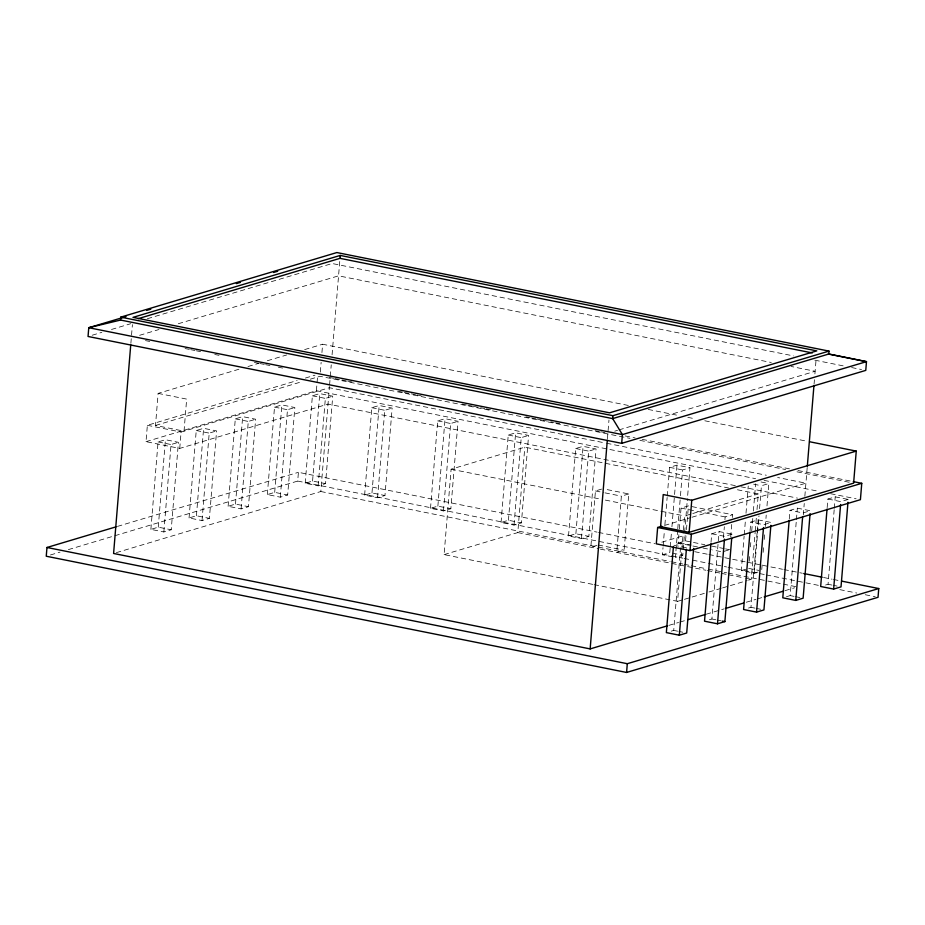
<?xml version="1.0" encoding="UTF-8"?>
<svg xmlns="http://www.w3.org/2000/svg" width="925" height="925" viewBox="0 0 925 925"><rect width="100%" height="100%" fill="white"/><g stroke="black" fill="none" stroke-linecap="round" stroke-linejoin="round"><path stroke-width="0.69" stroke-dasharray="4.62 3.47" d="M130.876 343.314L132.414 324.606M735.282 485.648L328.017 404.086L179.739 448.405L146.011 441.653L147.364 425.292L297.133 380.533M158.129 393.391L186.665 399.103L184.029 431.166L155.492 425.454L158.129 393.391L239.679 369.017M150.879 529.377L158.071 441.93L165.436 439.722L178.409 442.323L171.218 529.771L163.852 531.967L150.879 529.377L158.256 527.169L171.218 529.771M158.256 527.169L165.436 439.722M163.852 531.967L171.044 444.532L178.409 442.323M179.739 448.405L181.08 432.056L329.358 387.725L605.112 442.959M189.058 517.965L196.25 430.518L203.616 428.321L216.589 430.911L209.397 518.358L202.032 520.555L189.058 517.965L196.424 515.757L209.397 518.358M196.424 515.757L203.616 428.321M202.032 520.555L209.212 433.12L216.589 430.911M228.117 506.287L235.308 418.84L242.674 416.643L255.647 419.233L248.455 506.68L241.09 508.889L228.117 506.287L235.482 504.079L248.455 506.68M235.482 504.079L242.674 416.643M241.09 508.889L248.282 421.442L255.647 419.233M267.325 494.563L274.517 407.127L281.882 404.919L294.855 407.52L287.663 494.967L280.298 497.164L267.325 494.563L274.69 492.366L287.663 494.967M274.69 492.366L281.882 404.919M280.298 497.164L287.478 409.717L294.855 407.52M68.358 549.623L297.7 481.069L298.417 472.317L597.076 532.129M305.204 483.243L312.396 395.796L319.761 393.599L332.734 396.201L325.542 483.636L318.177 485.845L305.204 483.243L312.569 481.046L325.542 483.636M146.011 441.653L316.396 390.72L316.963 383.91M317.067 382.545L317.633 375.735M320.328 372.104L321.137 362.346M321.935 352.587L322.617 344.227L628.364 405.462M312.569 481.046L319.761 393.599M318.177 485.845L325.357 398.397L332.734 396.201M116.353 552.641L320.825 491.522L329.462 386.453M329.589 385.008L330.179 377.816M330.294 376.371L331.243 364.855M332.075 354.784L339.88 259.786M364.612 495.141L371.804 407.694L379.169 405.497L392.142 408.098L384.95 495.534L377.585 497.743L364.612 495.141L371.977 492.944L384.95 495.534M371.977 492.944L379.169 405.497M377.585 497.743L384.765 410.295L392.142 408.098M430.507 508.334L437.698 420.898L445.064 418.69L458.037 421.291L450.845 508.738L443.48 510.935L430.507 508.334L437.872 506.137L450.845 508.738M437.872 506.137L445.064 418.69M443.48 510.935L450.66 423.5L458.037 421.291M592.671 584.357L444.092 554.607L451.111 469.206L524.81 447.168L728.576 487.984M501.061 522.475L508.253 435.028L515.63 432.831L528.591 435.421L521.411 522.868L514.034 525.065L501.061 522.475L508.438 520.266L521.411 522.868M508.438 520.266L515.63 432.831M514.034 525.065L521.226 437.629L528.591 435.421M444.092 554.607L517.792 532.58L524.81 447.168M568.517 535.98L575.708 448.533L583.074 446.336L596.047 448.937L588.855 536.373L581.49 538.581L568.517 535.98L575.882 533.771L588.855 536.373M575.882 533.771L583.074 446.336M581.49 538.581L588.682 451.134L596.047 448.937M601.585 489.105L595.446 490.944L590.821 547.207L596.96 545.368M607.424 438.762L608.974 420.042M628.757 493.938L621.38 496.147L616.755 552.398L624.132 550.19L628.757 493.938L604.175 489.013M672.799 556.862L662.427 554.792L663.017 547.623M663.132 546.189L664.428 530.418M664.902 524.683L667.145 497.453M667.26 496.02L669.619 467.345L676.984 465.136L689.957 467.738L687.252 500.714M670.151 548.282L669.793 552.583L662.427 554.792M670.267 546.848L671.446 532.511M671.92 526.788L676.984 465.136M677.643 530.152L675.4 557.382L682.766 555.185L683.124 550.884M677.759 528.718L680.349 497.176M680.465 495.742L682.592 469.946L689.957 467.738M697.473 546.929L678.175 543.067L678.869 534.673M679.332 529.077L681.054 508.091L688.42 505.894L732.519 514.716L732.299 517.514M671.272 631.139L673.724 630.411L680.916 542.963L691.287 545.045M594.093 584.646L677.574 601.366L683.309 531.621M683.425 530.198L684.593 515.965L691.426 513.918M683.24 549.45L684.535 533.679M684.65 532.245L687.125 502.148M678.175 543.067L685.552 540.871L686.003 535.274M686.466 529.678L688.42 505.894M711.013 542.351L711.718 533.76L719.083 531.551L732.057 534.153L731.825 537.02M709.44 619.727L711.903 618.998L719.083 531.551M723.431 537.911L724.344 526.718M724.923 519.723L725.154 516.925L732.519 514.716M730.681 537.113L731.837 523.111M757.945 572.078L754.268 573.176L741.295 570.586L744.116 536.176M744.243 534.743L745.423 520.405M746.001 513.248L748.244 486.007M750.071 530.684L750.776 522.082L758.153 519.873L771.115 522.475L763.749 524.683L750.776 522.082M749.25 561.209L749.724 555.474M750.429 546.872L750.788 542.582M751.724 531.112L752.788 518.208M753.378 511.039L755.621 483.798M748.545 580.148L751.273 579.339L755.135 532.361M755.251 530.938L756.419 516.705M757.008 509.594L758.292 493.938L734.242 489.117M748.498 608.049L750.961 607.32L757.089 532.777M757.205 531.343L758.153 519.873M754.268 573.176L758.974 515.838M759.564 508.669L761.448 485.741L768.825 483.532L766.941 506.472M761.749 569.546L762.339 562.377M763.16 552.341L763.634 546.606M764.223 539.437L764.697 533.702M765.287 526.545L766.224 515.075M789.279 518.96L789.985 510.357L797.35 508.16L810.323 510.75L802.958 512.959L789.985 510.357M786.481 596.706L790.17 595.596L796.298 521.064M796.413 519.63L797.35 508.16M803.305 514.994L804.253 503.478M804.843 496.286L807.213 467.495M814.069 384.014L814.428 379.689M814.902 373.943L816.081 359.547M827.158 507.64L827.863 499.038L835.229 496.841L848.202 499.431L847.971 502.298M825.586 585.016L828.048 584.276L834.177 509.733M834.292 508.299L835.229 496.841M92.188 335.232L101.843 332.341M111.497 329.462L130.795 323.692M147.352 318.743L332.133 263.509L793.581 355.928M139.617 335.301L158.961 329.52M178.294 323.738L338.562 275.835L771.277 362.496M247.981 366.531L259.035 363.236M267.325 360.75L286.681 354.969M304.649 349.592L322.617 344.227M305.377 378.059L314.997 375.192M155.492 425.454L302.012 381.655M310.314 379.181L319.981 376.29L629.971 438.369M117.429 526.418L298.417 472.317M50.389 554.988L60.067 552.098M614.79 431.154L617.553 430.333M618.941 429.917L815.122 371.272L791.083 366.462M692.79 513.514L758.292 493.938M664.508 525.446L690.593 517.642M691.969 517.237L805.918 483.174L777.636 477.508M661.791 542.2L685.136 535.228M680.916 542.963L673.539 545.16L686.512 547.762M732.057 534.153L724.691 536.35L711.718 533.76M848.202 499.431L840.837 501.639L827.863 499.038M728.426 550.063L722.275 551.901L712.632 549.97M741.295 570.586L747.435 568.748M677.574 601.366L683.032 599.735M684.396 599.331L707.602 592.393M708.966 591.977L721.246 588.312M722.61 587.907L747.18 580.565M668.902 625.369L678.568 622.479M679.956 622.074L685.483 620.421M706.203 614.223L724.159 608.858M746.267 602.244L755.945 599.354M757.321 598.938L762.847 597.296M784.955 590.682L794.621 587.791M814.809 360.172L844.537 366.127M851.613 367.549L861.522 369.526M648.182 409.428L679.32 415.66M687.818 417.36L694.895 418.782M704.804 420.771L806.716 441.179M625.161 435.941L635.082 437.918M642.17 439.34L789.499 468.848M797.997 470.547L851.832 481.335M145.468 340.608L149.711 341.452M185.058 348.54L189.301 349.384M190.723 349.673L194.967 350.517M196.377 350.806L200.621 351.65M214.762 354.483L219.005 355.339M254.352 362.415L258.595 363.259M260.006 363.548L264.249 364.392M265.672 364.681L269.915 365.525M278.39 367.225L282.634 368.081M329.3 377.423L333.543 378.279M334.954 378.556L340.62 379.689M342.03 379.978L346.274 380.822M347.684 381.112L351.928 381.956M398.594 391.298L402.837 392.154M404.248 392.431L409.914 393.564M411.324 393.853L415.568 394.697M416.978 394.987L421.222 395.831M462.234 404.052L466.478 404.896M467.888 405.185L472.132 406.029M473.542 406.318L479.196 407.451M480.618 407.728L484.862 408.584M486.272 408.862L490.516 409.717M525.863 416.793L530.106 417.637M531.528 417.927L535.76 418.771M537.182 419.06L541.426 419.904M542.836 420.193L554.144 422.459M555.567 422.737L559.81 423.592M595.157 430.668L599.4 431.524M600.811 431.802L605.054 432.657M639.88 440.358L785.672 469.553M797.003 471.819L852.202 482.873M606.534 443.237L766.328 475.242M316.396 390.72L755.575 478.676M764.073 480.376L819.33 491.441M830.662 493.707L856.157 498.818M761.044 481.971L768.825 483.532M312.396 395.796L325.357 398.397M371.804 407.694L384.765 410.295M437.698 420.898L450.66 423.5M508.253 435.028L521.226 437.629M575.708 448.533L588.682 451.134M669.619 467.345L682.592 469.946M753.667 484.18L761.448 485.741M740.937 486.781L797.5 498.113M274.517 407.127L287.478 409.717M595.446 490.944L603.632 492.586M604.996 492.863L621.38 496.147M681.054 508.091L725.154 516.925M235.308 418.84L248.282 421.442M451.111 469.206L599.689 498.957M605.355 500.09L684.593 515.965M196.25 430.518L209.212 433.12M147.364 425.292L181.08 432.056M685.552 540.871L704.838 544.732M711.73 546.108L724.136 548.594M725.512 548.872L729.652 549.704M702.988 548.039L711.256 549.693M158.071 441.93L171.044 444.532M598.498 532.418L655.108 543.761M694.744 551.693L707.486 554.248M708.897 554.526L745.7 561.903M747.111 562.18L782.504 569.268M783.914 569.557L802.322 573.234M823.551 577.489L832.038 579.189M833.46 579.478L839.114 580.611M672.394 553.104L682.766 555.185M748.66 568.378L759.043 570.459M828.048 584.276L831.933 585.062M833.228 585.317L837.125 586.092M297.7 481.069L669.966 555.624M671.377 555.902L682.696 558.168M684.118 558.457L691.195 559.868M692.605 560.157L726.576 566.956M727.998 567.245L764.802 574.61M766.212 574.899L818.579 585.386M839.819 589.641L856.804 593.041M865.291 594.74L875.2 596.729M598.186 544.998L624.132 550.19M320.825 491.522L670.116 561.475M671.527 561.764L682.847 564.03M684.257 564.308L689.911 565.441M691.322 565.73L706.885 568.84M708.296 569.129L726.68 572.806M728.091 573.095L781.833 583.848M783.244 584.137L795.974 586.681M517.792 532.58L599.007 548.837M600.371 549.115L705.96 570.262M707.382 570.54L720.124 573.095M721.535 573.384L727.2 574.518M728.622 574.795L744.197 577.917M745.608 578.206L751.273 579.339M790.17 595.596L794.055 596.382M795.35 596.637L800.541 597.677M750.961 607.32L754.846 608.095M756.153 608.361L761.333 609.402M711.903 618.998L715.788 619.773M717.083 620.039L720.98 620.814M673.724 630.411L677.62 631.185M678.915 631.44L682.8 632.226"/><path stroke-width="1.39" d="M116.053 526.834L46.967 547.484L46.25 556.226L626.583 672.452L878.033 597.296L878.75 588.543L841.947 581.178M120.562 320.05L120.793 317.136L336.873 252.548L828.997 351.107L828.765 354.021L612.685 418.609L120.562 320.05L88.765 327.716L88.048 336.469L621.681 443.341L865.765 370.382L866.482 361.64L828.765 354.021M130.749 344.759L113.59 553.474L590.15 648.911L667.515 625.786M138.287 318.639L339.995 258.341L340.238 255.427L816.798 350.876L609.563 412.816L133.003 317.368L340.238 255.427M590.15 648.911L607.309 440.196M828.997 351.107L612.928 415.695L612.685 418.609L622.398 434.6L621.681 443.341M626.583 672.452L627.3 663.711L878.75 588.543M661.757 526.267L657.64 527.493L656.299 543.842L690.027 550.595L860.412 499.673L861.753 483.324L853.255 481.613M673.423 546.594L666.358 632.607L679.332 635.209L686.697 633.001L693.646 548.433M679.332 635.209L686.396 549.196M689.125 532.326L691.761 500.263L856.249 451.099L853.613 483.162L689.125 532.326L660.589 526.614L663.225 494.551L691.761 500.263M690.027 550.595L691.368 534.245L861.753 483.324M710.897 543.784L704.526 621.195L717.499 623.797L724.876 621.588L731.71 538.454M717.499 623.797L724.46 539.217M749.955 532.118L743.584 609.517L756.558 612.119L763.934 609.922L770.883 525.342M756.558 612.119L763.518 527.539M789.164 520.393L782.793 597.804L795.766 600.406L803.131 598.197L810.092 513.618M795.766 600.406L802.599 517.26M807.328 466.061L813.954 385.447M827.043 509.074L820.672 586.485L833.645 589.075L841.022 586.878L847.971 502.298M833.645 589.075L840.605 504.507M125.997 316.593L88.765 327.716L622.398 434.6L866.482 361.64L828.268 353.986M146.682 310.407L150.821 309.17M236.326 283.617L240.454 282.379M273.557 272.482L277.697 271.256M688.246 619.588L704.827 614.639M725.547 608.442L743.503 603.077M764.235 596.879L783.567 591.098M339.995 258.341L812.312 352.934M809.548 441.745L856.249 451.099M120.793 317.136L612.928 415.695M657.64 527.493L691.368 534.245M803.732 573.523L822.128 577.212M722.275 621.068L724.876 621.588M46.967 547.484L627.3 663.711"/></g></svg>
